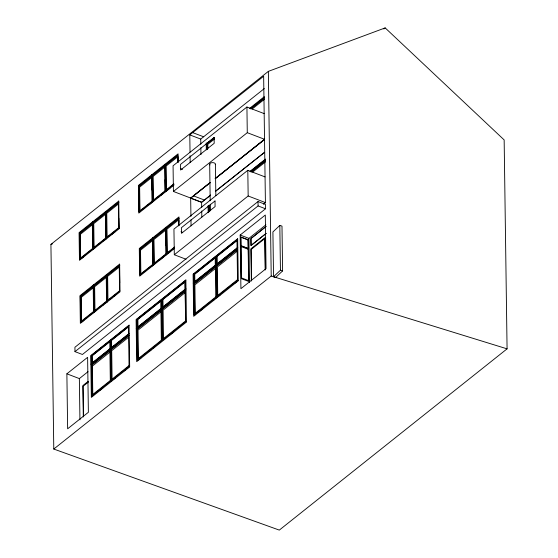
<?xml version="1.0" encoding="UTF-8"?>
<svg xmlns="http://www.w3.org/2000/svg" width="558" height="558" viewBox="0 0 558 558"><rect width="100%" height="100%" fill="white"/><g stroke="black" fill="none" stroke-linecap="round" stroke-linejoin="round"><path stroke-width="0.84" d="M279.823 225.411L272.918 231.94L273.546 276.747L275.708 277.438L282.606 270.909L281.985 226.102L279.823 225.411L280.451 270.218L273.546 276.747M50.924 244.397L268.356 71.368L385.173 27.9L504.153 139.925L507.076 348.848L279.3 530.1L53.784 449.05L50.924 244.397L52.571 243.818M190.034 152.195L189.79 134.89L263.648 76.258L264.534 139.416L215.395 178.427M105.35 212.598L105.713 238.545L79.801 259.163L79.438 233.216L105.35 212.598L105.901 212.807L93.319 222.823L93.681 248.77L93.13 248.561M139.13 211.956L138.768 186.002L164.68 165.384L165.042 191.338L139.13 211.956L139.688 212.166L139.326 186.212L152.201 175.965L151.65 175.756M80.359 259.379L79.996 233.425L92.196 223.716M106.327 212.472L105.769 212.263L118.352 202.254L118.714 228.201L106.132 238.21L106.69 238.426L106.327 212.472L118.903 202.463M152.46 201.347L153.011 201.557L152.648 175.61L164.568 166.124M174.075 184.154L165.461 191.003L166.019 191.213L165.656 165.259L177.577 155.78M92.551 224.602L80.31 234.339L80.645 257.984L92.879 248.247L92.558 225.446M118.589 203.879L106.752 213.302L107.08 236.948L118.917 227.524L118.791 218.234M164.917 167.016L153.08 176.433L153.408 200.078L165.245 190.662L165.091 179.683M177.918 156.665L166.082 166.089L166.41 189.734L173.643 183.973M200.803 144.264L200.734 139.075L264.353 88.562M264.171 113.602L246.922 107.017L173.064 165.789L173.419 191.464L201.612 202.233L210.638 195.063M249.468 108.517L264.359 96.653M206.858 149.391L206.774 143.336L214.084 137.519M250.27 108.726L264.366 97.504M207.409 149.607L207.325 143.552L214.642 137.728M250.821 108.936L264.248 98.25M214.579 138.942L207.827 144.313L207.883 148.54M252.181 109.019L264.366 99.324M105.915 237.868L94.079 247.292L93.751 223.646L105.588 214.223L105.741 225.202M152.208 201.033L139.974 210.771L139.639 187.125L151.881 177.388L152.055 190.055M81.712 258.298L83.742 256.68M93.681 248.77L95.669 247.187M103.614 240.868L104.939 239.814M111.321 234.737L115.297 231.577M149.851 204.075L151.204 202.993M158.312 197.344L159.637 196.29M160.962 195.237L162.287 194.184M166.019 191.213L169.988 188.053M173.929 185.13L138.796 213.086L138.405 185.43L178.093 153.848L178.211 162.497M173.419 191.464L247.278 132.692L246.922 107.017M383.813 28.981L385.173 27.9M190.676 198.055L210.324 182.417M215.067 178.644L264.534 139.284L247.278 132.692M190.927 216.364L190.676 198.195L209.934 182.898M106.229 275.659L106.592 301.613L80.687 322.231L80.324 296.277L106.229 275.659L106.787 275.875M119.231 265.315L106.655 275.324L107.206 275.54L119.789 265.524L119.231 265.315L119.593 291.262L107.017 301.278M165.559 228.452L165.921 254.399L140.016 275.017L139.653 249.07L165.559 228.452L166.117 228.661L166.138 230.391M83.944 320.285L81.238 322.44L80.875 296.493L93.751 286.24M96.548 310.255L94.567 311.838L94.204 285.884L106.125 276.398M140.567 275.227L140.204 249.28L152.404 239.57M153.338 264.408L153.896 264.625L153.534 238.671L166.117 228.661M166.898 254.274L166.535 228.327L179.118 218.311M106.466 277.291L94.63 286.707L94.958 310.36L106.801 300.936L106.515 280.667M152.759 240.449L140.525 250.186L140.853 273.832L153.087 264.101L152.815 244.676M201.689 207.562L201.612 202.373L210.638 195.202M265.057 176.907L247.801 170.316L173.943 229.087L174.305 254.762L186.065 259.261M265.559 159.149L250.786 170.901L250.793 171.752L251.351 171.969L265.448 160.746M249.879 171.641L265.503 159.204M250.793 171.752L265.566 160M252.697 172.059L265.559 161.82M119.803 290.585L107.959 300.009L107.631 276.363L119.468 266.94L119.698 282.99M166.131 253.723L154.287 263.146L153.959 239.501L165.796 230.077L166.012 245.276M174.528 247.041L167.288 252.795L166.961 229.15L178.797 219.733L178.832 222.265M166.347 254.064L174.291 247.745M102.512 305.512L103.837 304.459M105.162 303.406L107.143 301.822M110.882 298.851L112.2 297.798M113.525 296.744L115.513 295.168M152.09 266.061L153.443 264.98L152.892 264.771M159.853 259.882L163.166 257.245M168.223 253.22L170.211 251.644M174.647 248.317L139.674 276.147L139.291 248.491L178.972 216.916L179.09 225.558M174.305 254.762L248.164 195.991L247.801 170.316M258.019 201.557L74.918 347.264L74.974 351.638L82.424 354.483L265.524 208.776L265.462 204.402L258.019 201.557L258.082 205.93L74.974 351.638M263.383 204.193L265.413 202.582L248.164 195.991M240.17 235.037L265.301 215.039L266.047 268.663L240.916 288.667L240.17 235.037L248.91 238.378L265.894 224.867M66.876 373.818L87.613 357.322L88.38 412.292L67.644 428.795L66.876 373.818L79.362 378.589L88.059 371.67M91.254 355.53L128.48 325.914L128.591 333.914L91.366 363.537L91.254 355.53L91.812 355.739L110.31 341.022L109.759 340.812L109.933 349.057M160.669 300.957L137.317 319.539L137.428 327.867L136.877 327.658L136.759 319.329L185.096 280.869L185.647 281.079L162.176 299.758L162.294 308.086L161.743 307.876L161.625 299.548L162.176 299.758M215.297 265.531L215.2 256.917L215.751 257.126L194.233 274.25L194.351 282.578L193.8 282.362L193.682 274.034L236.969 239.591L237.52 239.8L216.504 256.527L216.616 264.855L216.065 264.645L215.946 256.317L216.504 256.527M110.958 340.506L110.407 340.296L110.519 348.297L111.07 348.513L110.958 340.506L128.361 326.653M109.828 341.761L92.251 355.753L92.356 363.042M128.556 326.855L111.551 340.394L111.656 347.683M160.711 301.299L137.889 319.462L137.993 327.051M215.193 257.942L194.749 274.215L194.854 281.804M236.976 240.61L217.195 256.352L217.299 263.941M90.87 364.2L129.198 333.698M136.877 327.658L185.207 289.197L185.096 280.869M193.8 282.362L237.087 247.919L237.638 248.129M136.229 328.453L185.995 288.849M193.214 283.101L237.792 247.633M101.835 355.865L103.816 354.281M113.079 346.916L114.418 345.848M115.757 344.781L117.096 343.714M126.464 336.258L127.803 335.191M138.768 326.807L140.1 325.746M141.432 324.686L143.434 323.089M152.111 316.191L153.443 315.124M154.782 314.063L156.784 312.473M171.013 301.153L175.7 297.414M198.383 279.363L199.729 278.296M201.075 277.228L203.091 275.617M217.976 263.774L219.329 262.699M220.689 261.618L222.042 260.537M91.386 364.82L128.605 335.205L129.044 366.362L91.819 395.978L91.386 364.82L91.937 365.037L110.442 350.312L109.884 350.103L110.324 381.26L110.875 381.47M185.228 290.495L185.661 321.652L137.331 360.112L136.898 328.955L185.228 290.495L185.779 290.711L162.308 309.383L162.734 339.676M216.316 297.909L215.765 297.693L215.332 266.543L215.883 266.752L194.372 283.876L194.805 315.026L194.254 314.817L193.814 283.659L237.101 249.217L237.659 249.426L216.637 266.152L217.069 297.309M111.084 349.796L110.533 349.587L110.965 380.744L111.523 380.954L111.084 349.796L129.163 335.414M265.985 226.499L250.751 238.622L250.849 245.701L266.082 233.579M266.089 226.548L251.142 238.447L251.239 245.22L266.187 233.328M137.882 360.322L137.449 329.164L160.802 310.583M109.975 352.084L92.398 366.069L92.788 394.457L110.365 380.472M128.703 337.178L111.698 350.71L112.088 379.098L129.1 365.567M160.857 311.936L138.035 330.099L138.433 358.487L161.255 340.324M215.339 268.586L194.895 284.852L195.293 313.24L215.737 296.975M237.122 251.253L217.341 266.989L217.739 295.377L237.52 279.642M88.157 381.379L82.842 385.585L83.302 416.952M88.464 381.993L83.107 386.255L83.533 416.589M194.254 314.817L237.541 280.367L237.101 249.217M99.645 390.405L100.963 389.358M102.281 388.305L103.607 387.252M113.532 379.356L115.541 377.759M124.239 370.833L125.578 369.766M126.917 368.699L128.926 367.101M139.221 359.261L141.223 357.671M149.893 350.766L151.232 349.706M152.564 348.638L154.566 347.048M169.451 335.205L173.475 332.003M198.836 311.817L202.198 309.146M212.954 300.581L214.3 299.513M218.429 296.228L220.459 294.61M234.702 283.283L236.055 282.202M53.784 449.05L271.216 276.029L268.356 71.368M193.556 195.76L209.934 182.759M215.395 178.56L264.534 139.556L265.42 202.714L264.053 203.803M215.416 191.275L264.555 152.264M215.416 191.408L264.555 152.404M271.216 276.029L507.076 348.848M280.451 270.218L282.606 270.909M192.67 132.602L203.614 136.78M189.79 134.89L200.734 139.075M206.774 143.336L207.325 143.552M180.904 168.781L182.473 169.381M165.656 165.259L165.098 165.049L177.681 155.04L177.779 161.959M258.082 205.93L265.524 208.776M152.097 175.4L152.648 175.61M193.556 195.9L204.5 200.078M190.676 198.195L201.612 202.373M165.042 191.338L165.593 191.547M138.768 186.002L139.326 186.212M240.875 245.834L248.296 248.673M181.001 231.786L182.571 232.386M166.535 228.327L165.984 228.117L178.56 218.101L178.672 225.885M152.976 238.461L153.534 238.671M118.714 228.201L119.266 228.41M215.311 265.245L215.862 265.455M216.637 266.152L216.086 265.943L216.518 297.1M92.767 222.607L93.319 222.823M237.541 280.367L238.092 280.583M139.653 249.07L140.204 249.28M193.682 274.034L194.233 274.25M79.438 233.216L79.996 233.425M193.814 283.659L194.372 283.876M185.207 289.197L185.758 289.407M162.308 309.383L161.757 309.174L162.197 340.331L162.748 340.54M93.646 285.675L94.204 285.884M185.661 321.652L186.212 321.861M80.324 296.277L80.875 296.493M136.759 319.329L137.317 319.539M93.563 311.985L94.114 312.194M136.898 328.955L137.449 329.164M109.87 348.813L110.421 349.029M265.42 269.8L264.973 237.638L250.898 248.84L251.344 281.002M265.176 269.87L264.736 238.636L251.149 249.447L251.588 280.681M248.91 238.378L249.531 282.488M236.969 239.591L237.08 248.198M215.395 164.268L215.834 195.628M209.682 164.15L210.199 200.734M210.247 204.214L210.331 210.317M209.696 206.279L209.766 211.343M209.194 205.511L209.278 211.566M208.643 205.302L208.734 212.221M208.469 206.341L208.553 212.389M208.078 205.756L208.176 212.675M206.202 142.932L206.307 149.851M200.852 147.724L200.95 154.65M201.738 211.022L201.822 217.083M190.083 155.661L190.173 162.58M190.976 219.824L191.059 225.878M185.137 289.532L185.033 281.943L162.95 299.52L163.055 307.109M177.932 157.509L177.988 161.736M165.44 180.304L165.587 190.683M165.091 164.198L165.475 191.854M165.97 227.259L166.354 254.915M160.781 300.211L160.816 308.888M160.92 309.843L161.353 340.994M153.164 245.088L153.276 252.872M152.09 174.542L152.474 202.198M153.352 265.266L152.969 237.61L152.515 237.966L152.906 265.622M151.637 174.905L152.02 202.561M107.206 275.54L107.554 300.623M106.843 280.2L106.99 290.579M105.762 211.412L106.146 239.068M106.641 274.473L107.024 302.129M92.893 224.909L93.019 233.558M94.016 305.275L94.1 311.329M92.754 221.756L93.144 249.412M94.023 312.48L93.639 284.824L93.186 285.18L93.57 312.836M93.465 290.202L93.43 287.663L81.196 297.4L81.524 321.045L93.758 311.308L93.667 304.556M92.307 222.112L92.691 249.768M91.812 355.739L91.924 363.746M91.937 365.037L92.377 396.194M79.362 378.589L79.933 419.825M209.989 164.952A2.86 1.583 -0.8 0 1 212.319 162.629A2.86 1.583 -0.8 0 1 215.255 164.68M118.763 201.061L79.076 232.644L79.466 260.3L119.147 228.717L118.763 201.061M214.126 137.666L180.513 164.415L180.59 170.044L214.202 143.294L214.126 137.666M119.642 264.129L79.961 295.705L80.345 323.361L120.026 291.785L119.642 264.129M215.011 200.964L181.392 227.713L181.476 233.349L215.088 206.593L215.011 200.964M129.079 325.168L90.752 355.669L91.331 397.401L129.665 366.899L129.079 325.168M185.877 279.97L136.103 319.574L136.696 361.654L186.463 322.05L185.877 279.97M237.666 238.754L193.096 274.229L193.682 316.309L238.259 280.834L237.666 238.754M185.179 292.587L163.096 310.157L163.494 338.546L185.577 320.976L185.179 292.587M248.177 239.794L240.749 236.962L241.335 278.644L248.756 281.483L248.177 239.794M248.052 239.919L240.882 237.178L241 245.673L248.171 248.408L248.052 239.919M248.177 249.252L241.014 246.517L241.454 277.905L248.617 280.639L248.177 249.252"/></g></svg>
